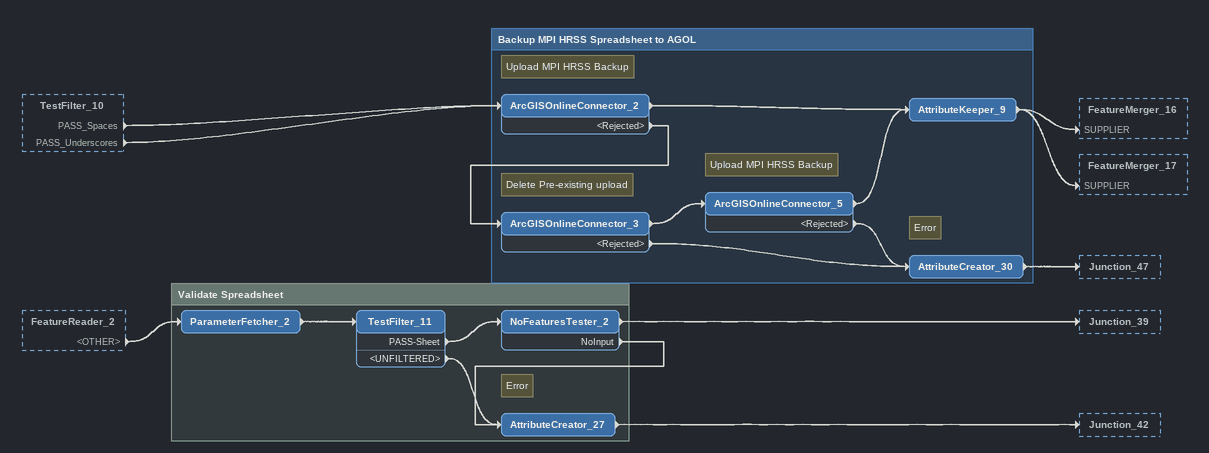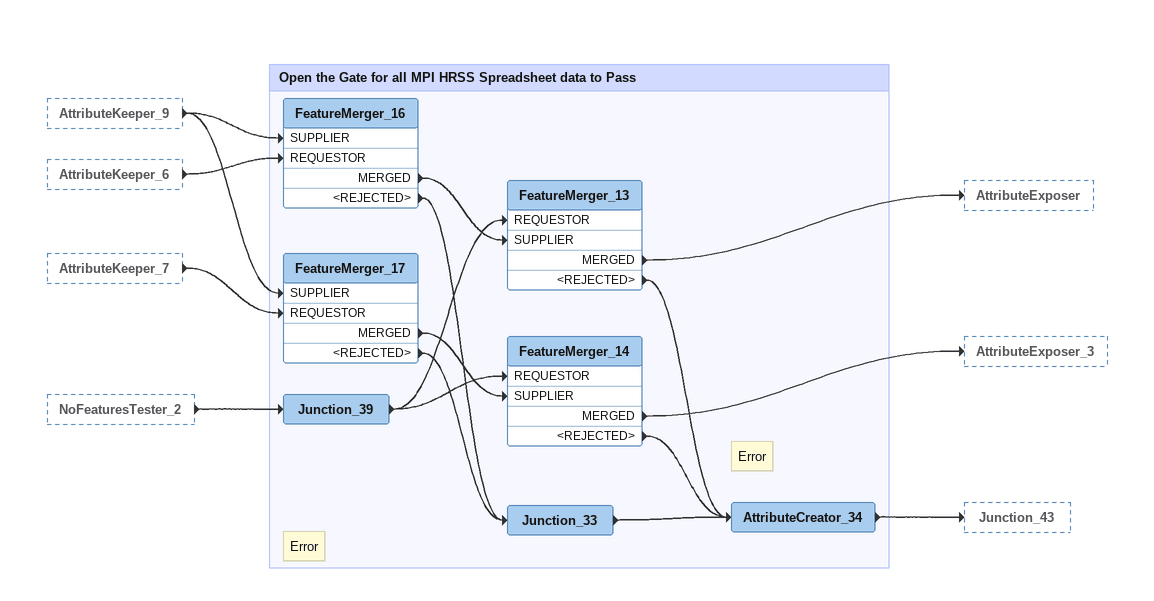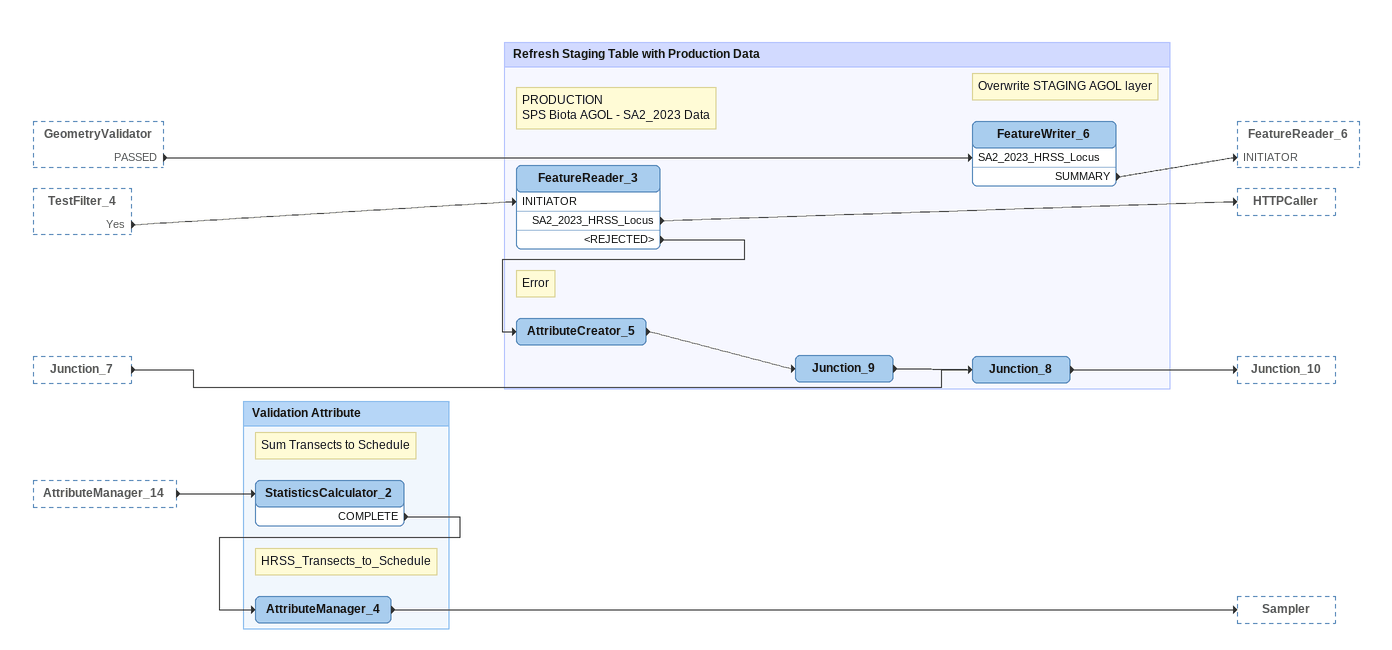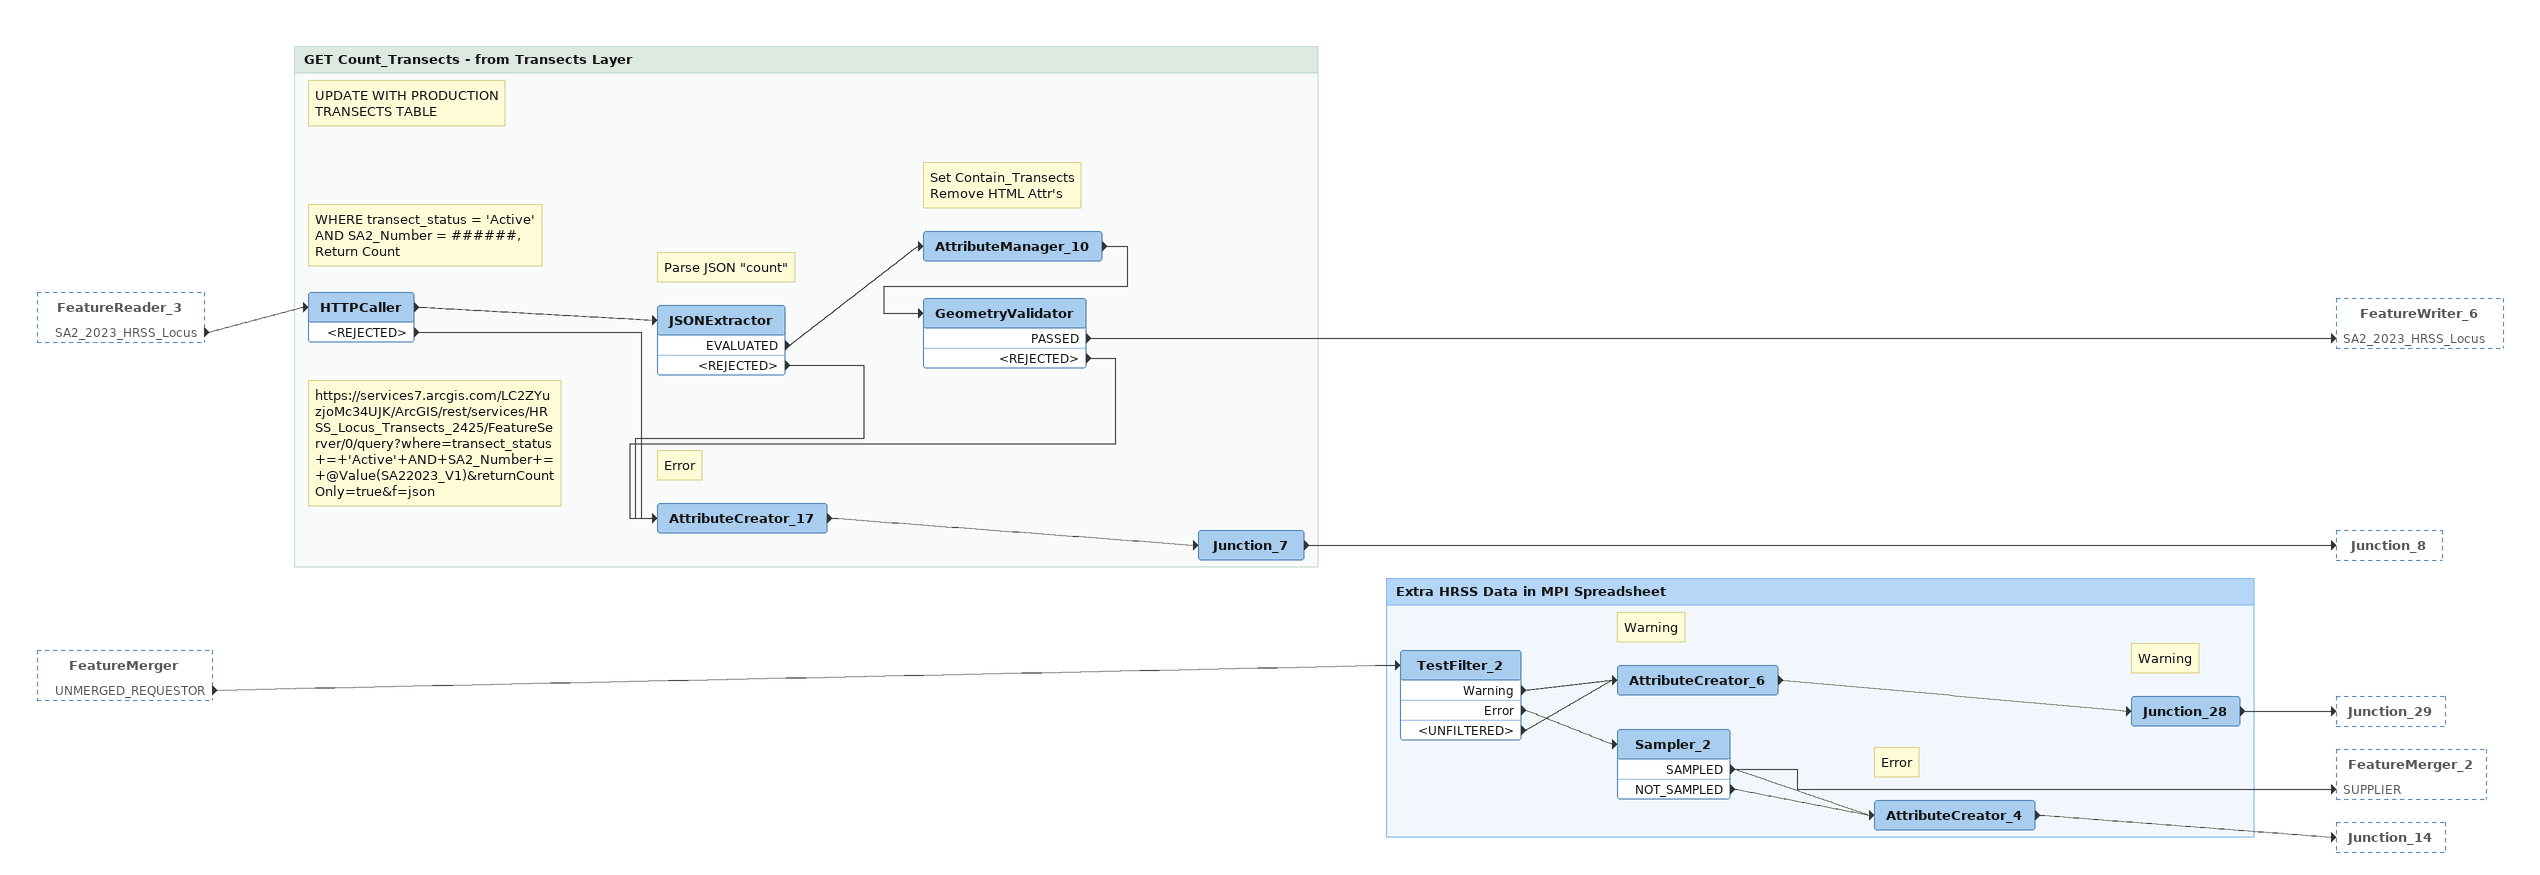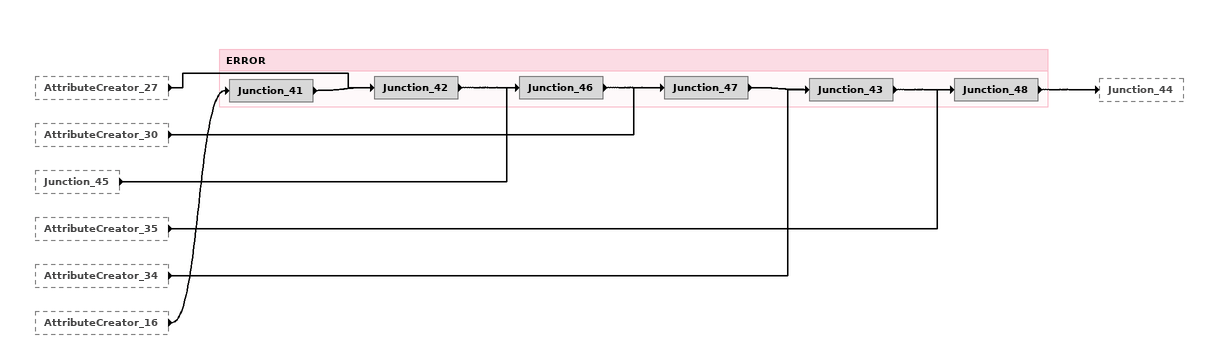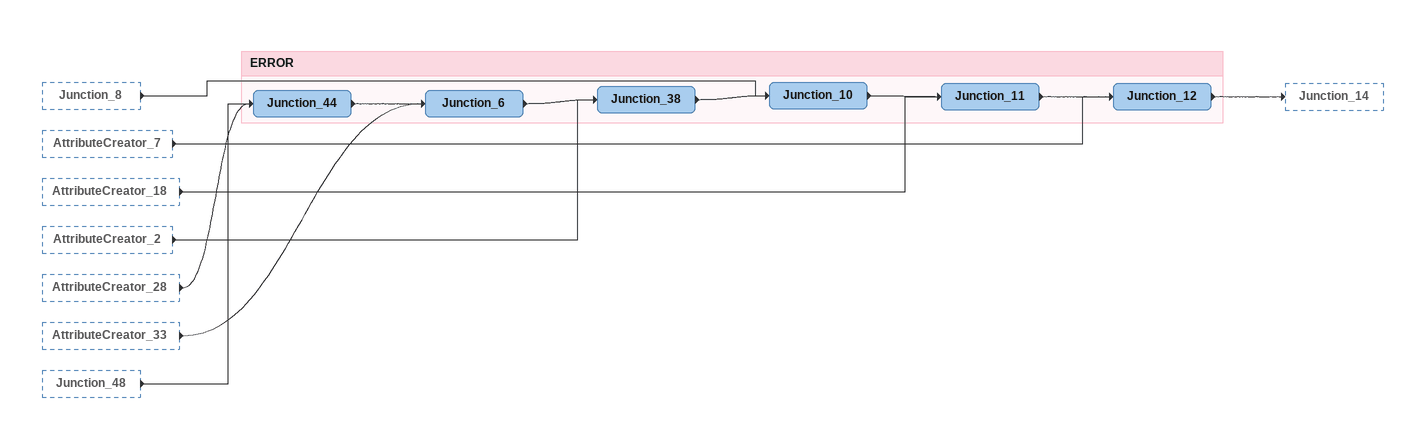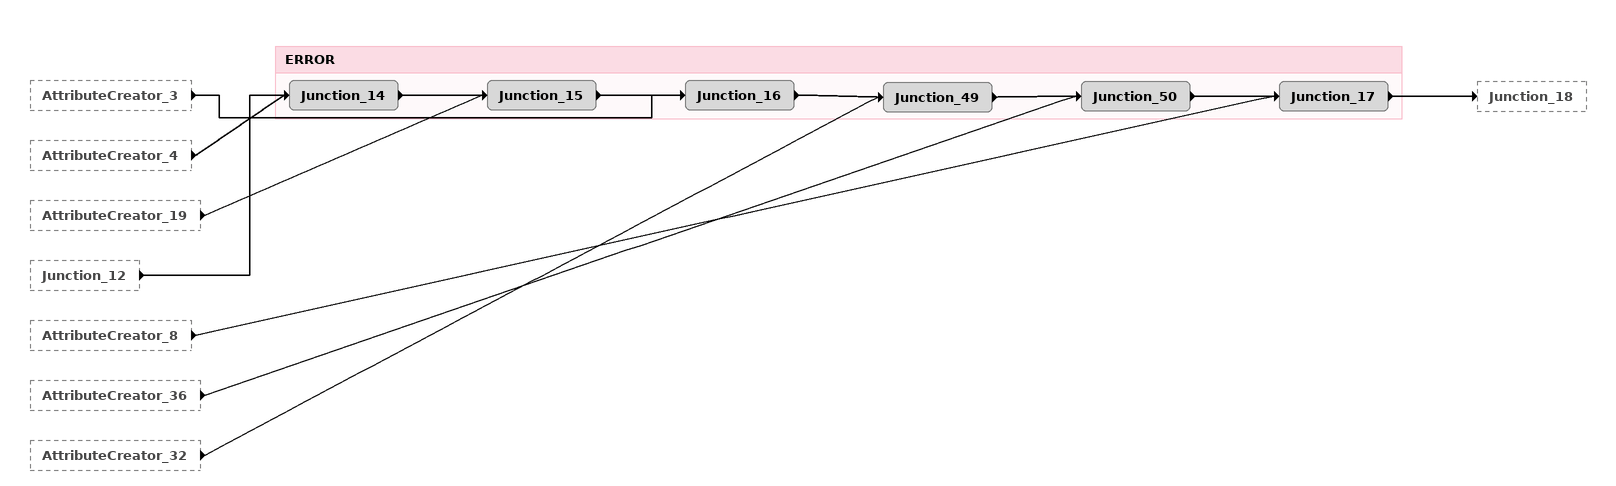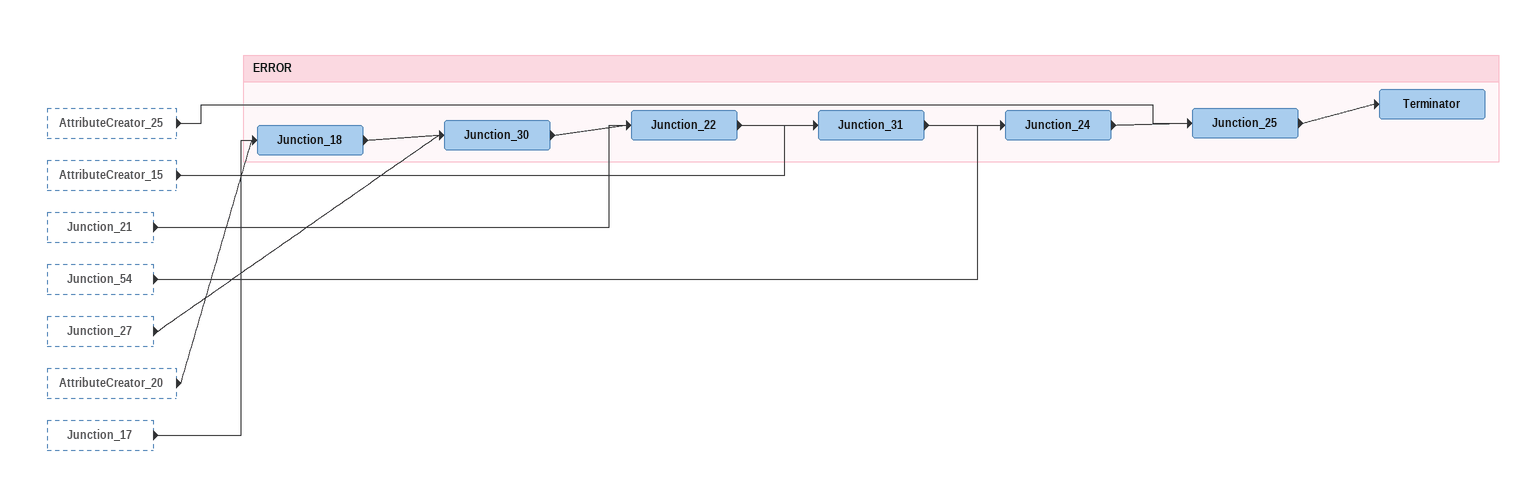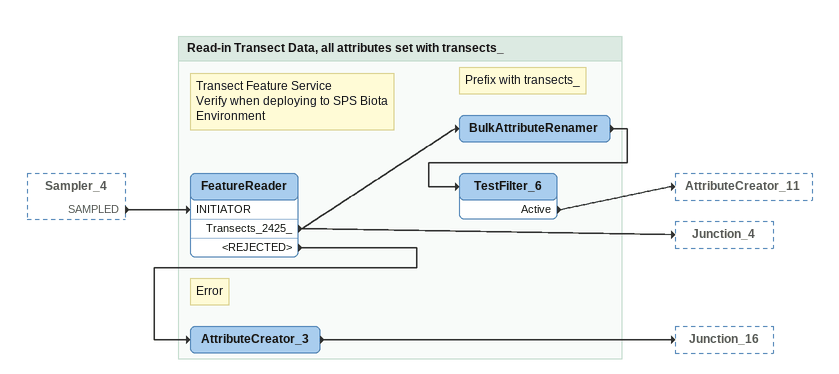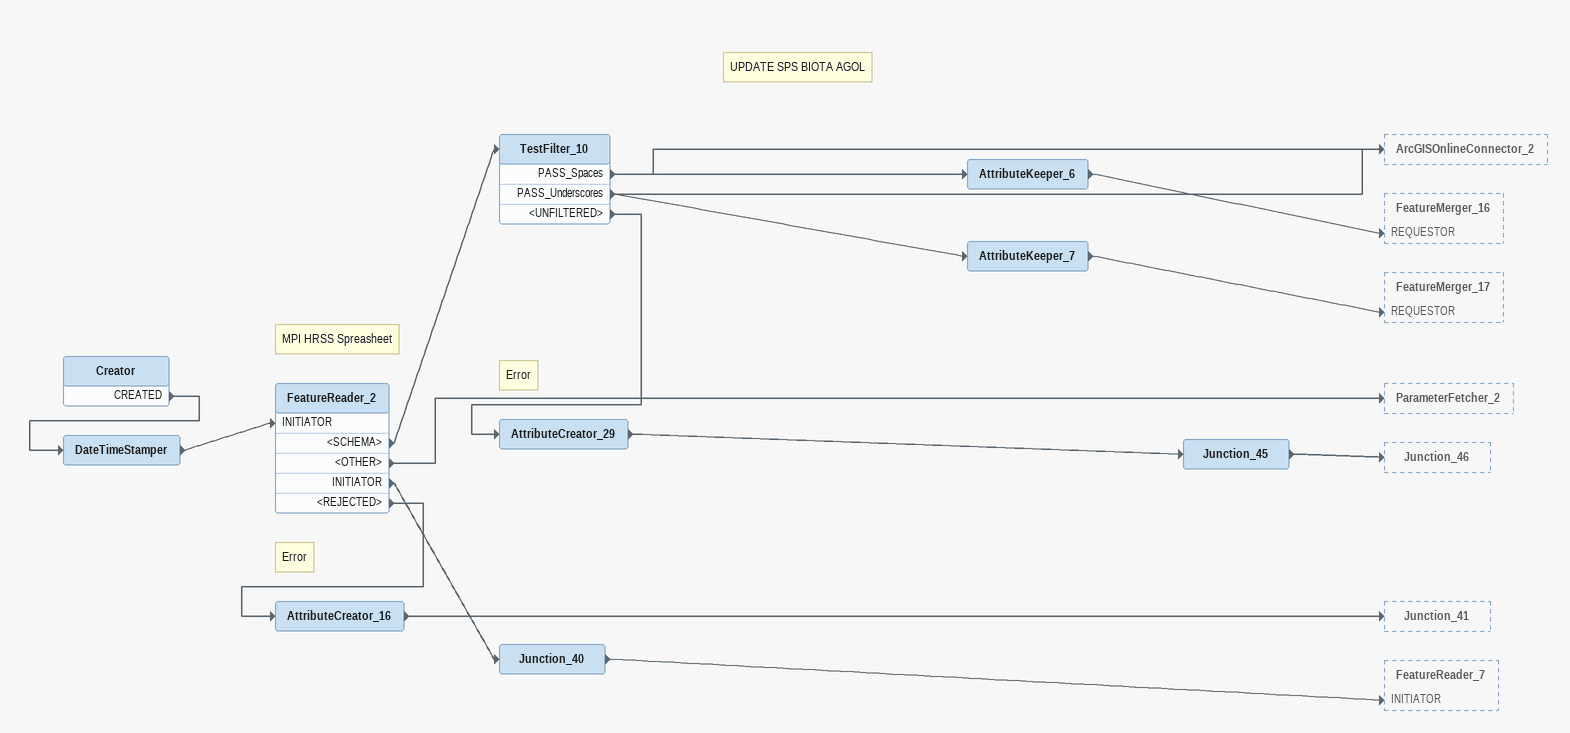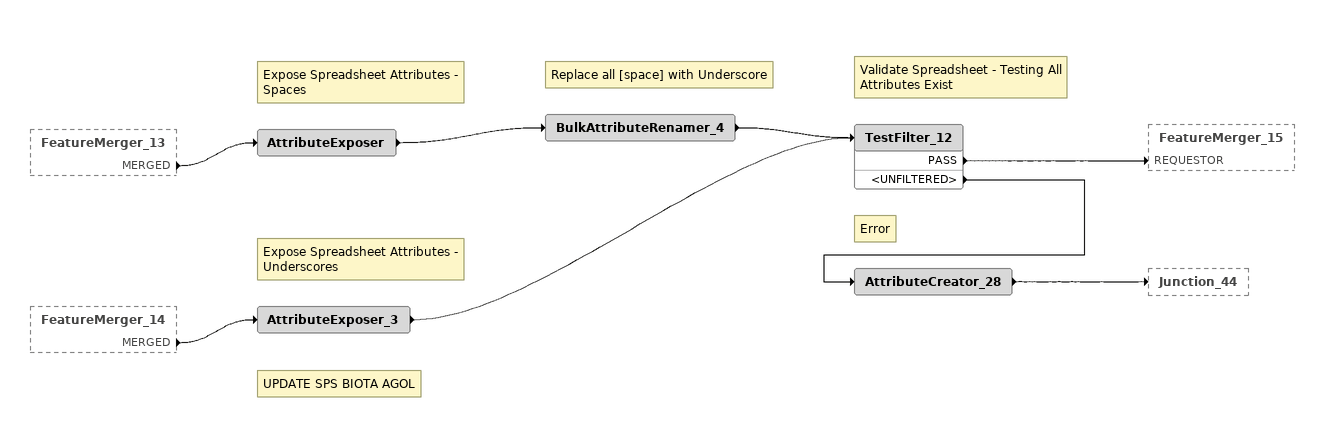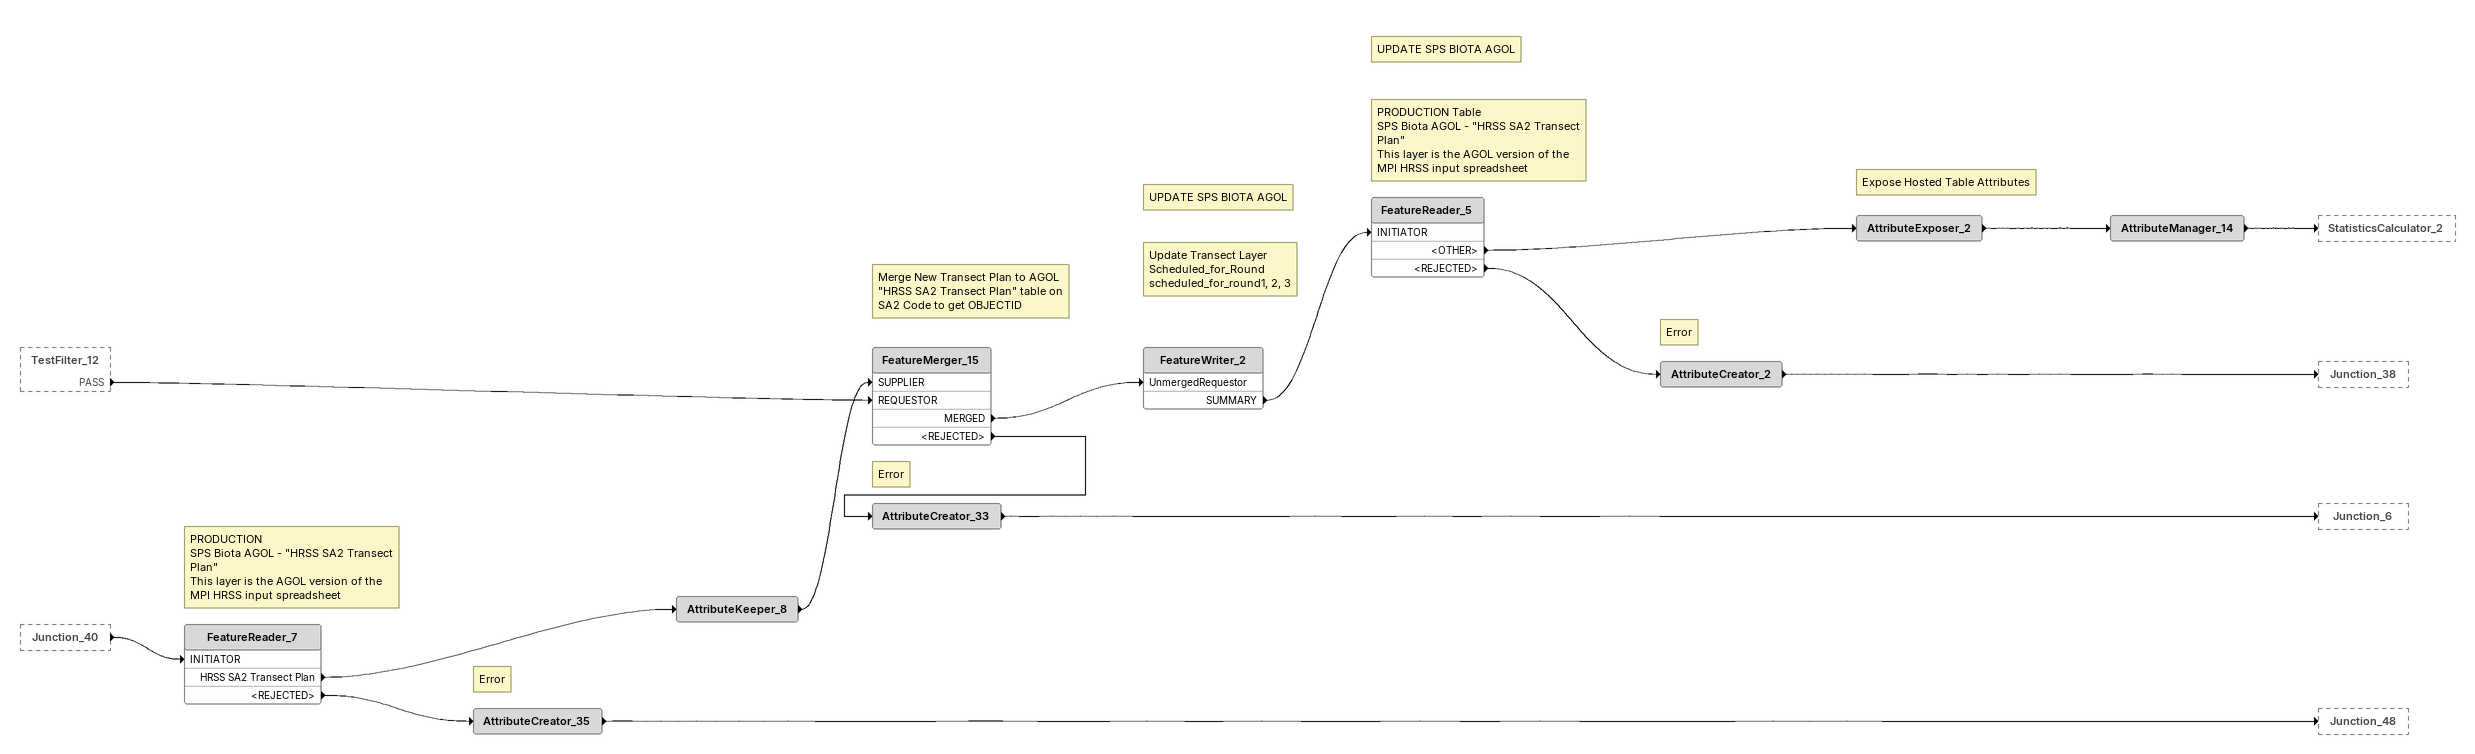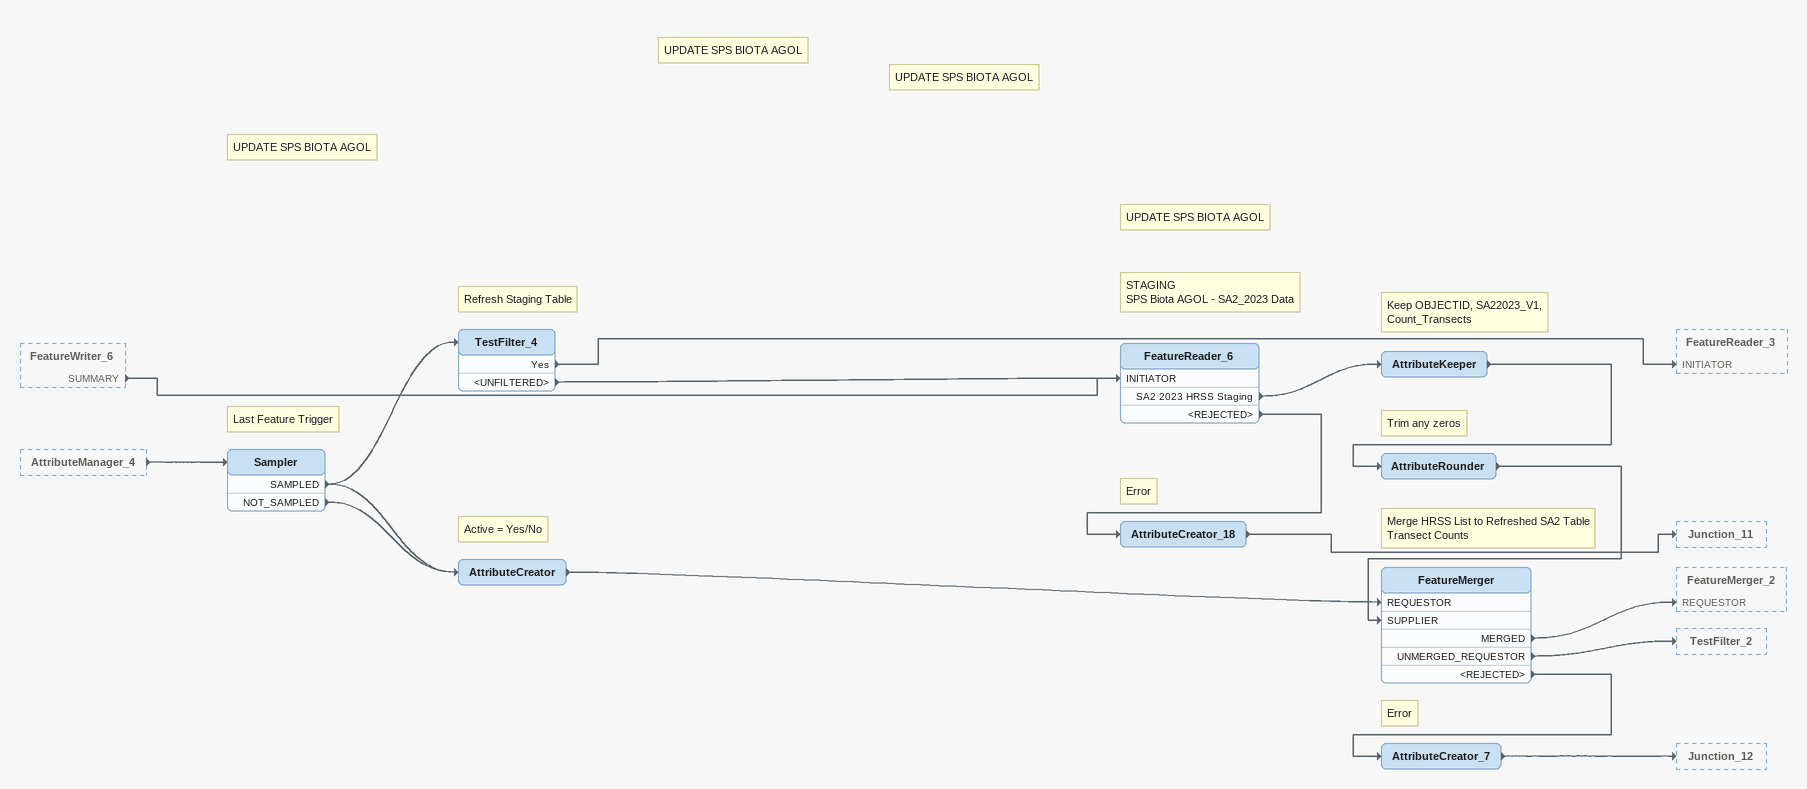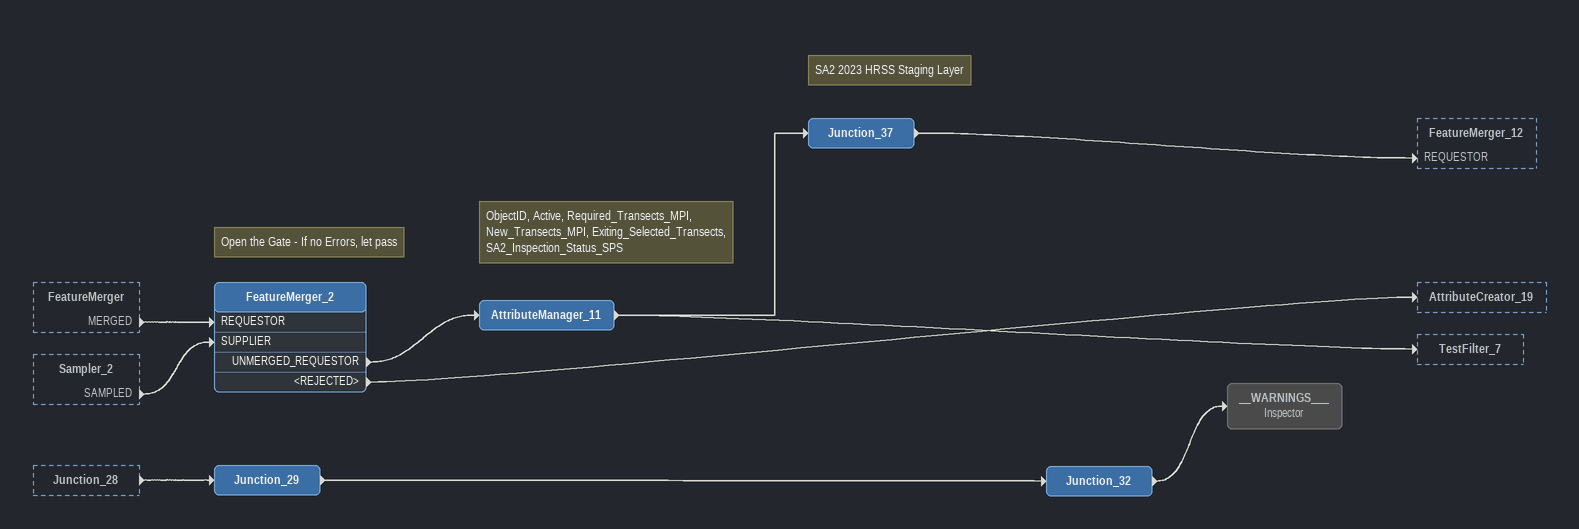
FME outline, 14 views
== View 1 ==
TestFilter_10 [outside]
    PASS_Spaces -> ArcGISOnlineConnector_2
    PASS_Underscores -> ArcGISOnlineConnector_2
FeatureReader_2 [outside]
    <OTHER> -> ParameterFetcher_2

Bookmark: Backup MPI HRSS Spreadsheet to AGOL
Note: Upload MPI HRSS Backup
ArcGISOnlineConnector_2
    -> AttributeKeeper_9
    <Rejected> -> ArcGISOnlineConnector_3
Note: Delete Pre-existing upload
ArcGISOnlineConnector_3
    -> ArcGISOnlineConnector_5
    <Rejected> -> AttributeCreator_30
Note: Upload MPI HRSS Backup
ArcGISOnlineConnector_5
    -> AttributeKeeper_9
    <Rejected> -> AttributeCreator_30
AttributeKeeper_9
    -> FeatureMerger_16 [SUPPLIER]
    -> FeatureMerger_17 [SUPPLIER]
Note: Error
AttributeCreator_30
    -> Junction_47

Bookmark: Validate Spreadsheet
ParameterFetcher_2
    -> TestFilter_11
TestFilter_11
    PASS-Sheet -> NoFeaturesTester_2
    <UNFILTERED> -> AttributeCreator_27
NoFeaturesTester_2
    NoInput -> AttributeCreator_27
    -> Junction_39
Note: Error
AttributeCreator_27
    -> Junction_42

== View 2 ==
AttributeKeeper_9 [outside]
    -> FeatureMerger_16 [SUPPLIER]
    -> FeatureMerger_17 [SUPPLIER]
AttributeKeeper_6 [outside]
    -> FeatureMerger_16 [REQUESTOR]
AttributeKeeper_7 [outside]
    -> FeatureMerger_17 [REQUESTOR]
NoFeaturesTester_2 [outside]
    -> Junction_39

Bookmark: Open the Gate for all MPI HRSS Spreadsheet data to Pass
FeatureMerger_16
    MERGED -> FeatureMerger_13 [SUPPLIER]
    <REJECTED> -> Junction_33
FeatureMerger_17
    MERGED -> FeatureMerger_14 [SUPPLIER]
    <REJECTED> -> Junction_33
Note: Error
Junction_33
    -> AttributeCreator_34
Junction_39
    -> FeatureMerger_13 [REQUESTOR]
    -> FeatureMerger_14 [REQUESTOR]
FeatureMerger_13
    MERGED -> AttributeExposer
    <REJECTED> -> AttributeCreator_34
FeatureMerger_14
    MERGED -> AttributeExposer_3
    <REJECTED> -> AttributeCreator_34
Note: Error
AttributeCreator_34
    -> Junction_43

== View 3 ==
GeometryValidator [outside]
    PASSED -> FeatureWriter_6 [SA2_2023_HRSS_Locus]
TestFilter_4 [outside]
    Yes -> FeatureReader_3 [INITIATOR]
Junction_7 [outside]
    -> Junction_8
AttributeManager_14 [outside]
    -> StatisticsCalculator_2

Bookmark: Validation Attribute
Note: Sum Transects to Schedule
StatisticsCalculator_2
    COMPLETE -> AttributeManager_4
Note: HRSS_Transects_to_Schedule
AttributeManager_4
    -> Sampler

Bookmark: Refresh Staging Table with Production Data
Note: PRODUCTION / SPS Biota AGOL - SA2_2023 Data
FeatureReader_3
    SA2_2023_HRSS_Locus -> HTTPCaller
    <REJECTED> -> AttributeCreator_5
Note: Overwrite STAGING AGOL layer
FeatureWriter_6
    SUMMARY -> FeatureReader_6 [INITIATOR]
Note: Error
AttributeCreator_5
    -> Junction_9
Junction_9
    -> Junction_8
Junction_8
    -> Junction_10

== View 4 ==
FeatureReader_3 [outside]
    SA2_2023_HRSS_Locus -> HTTPCaller
FeatureMerger [outside]
    UNMERGED_REQUESTOR -> TestFilter_2

Bookmark: GET Count_Transects - from Transects Layer
Note: UPDATE WITH PRODUCTION TRANSECTS TABLE
Note: WHERE transect_status = 'Active' AND SA2_Number = ######, Return Count
Note: https://services7.arcgis.com/LC2ZYuzjoMc34UJK/ArcGIS/rest/services/HRSS_Locus_Transects_2425/FeatureServer/0/query?where=transect_status+=+'Active'+AND+SA2_Number+=+@Value(SA22023_V1)&returnCountOnly=true&f=json
HTTPCaller
    -> JSONExtractor
    <REJECTED> -> AttributeCreator_17
Note: Parse JSON "count"
JSONExtractor
    EVALUATED -> AttributeManager_10
    <REJECTED> -> AttributeCreator_17
Note: Set Contain_Transects / Remove HTML Attr's
AttributeManager_10
    -> GeometryValidator
GeometryValidator
    PASSED -> FeatureWriter_6 [SA2_2023_HRSS_Locus]
    <REJECTED> -> AttributeCreator_17
Note: Error
AttributeCreator_17
    -> Junction_7
Junction_7
    -> Junction_8

Bookmark: Extra HRSS Data in MPI Spreadsheet
TestFilter_2
    Warning -> AttributeCreator_6
    Error -> Sampler_2
    <UNFILTERED> -> AttributeCreator_6
Note: Warning
AttributeCreator_6
    -> Junction_28
Note: Warning
Junction_28
    -> Junction_29
Sampler_2
    SAMPLED -> AttributeCreator_4
    SAMPLED -> FeatureMerger_2 [SUPPLIER]
    NOT_SAMPLED -> AttributeCreator_4
Note: Error
AttributeCreator_4
    -> Junction_14

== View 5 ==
AttributeCreator_27 [outside]
    -> Junction_42
AttributeCreator_30 [outside]
    -> Junction_47
Junction_45 [outside]
    -> Junction_46
AttributeCreator_35 [outside]
    -> Junction_48
AttributeCreator_34 [outside]
    -> Junction_43
AttributeCreator_16 [outside]
    -> Junction_41

Bookmark: ERROR
Junction_41
    -> Junction_42
Junction_42
    -> Junction_46
Junction_46
    -> Junction_47
Junction_47
    -> Junction_43
Junction_43
    -> Junction_48
Junction_48
    -> Junction_44

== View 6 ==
Junction_8 [outside]
    -> Junction_10
AttributeCreator_7 [outside]
    -> Junction_12
AttributeCreator_18 [outside]
    -> Junction_11
AttributeCreator_2 [outside]
    -> Junction_38
AttributeCreator_28 [outside]
    -> Junction_44
AttributeCreator_33 [outside]
    -> Junction_6
Junction_48 [outside]
    -> Junction_44

Bookmark: ERROR
Junction_44
    -> Junction_6
Junction_6
    -> Junction_38
Junction_38
    -> Junction_10
Junction_10
    -> Junction_11
Junction_11
    -> Junction_12
Junction_12
    -> Junction_14

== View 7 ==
AttributeCreator_3 [outside]
    -> Junction_16
AttributeCreator_4 [outside]
    -> Junction_14
AttributeCreator_19 [outside]
    -> Junction_15
Junction_12 [outside]
    -> Junction_14
AttributeCreator_8 [outside]
    -> Junction_17
AttributeCreator_36 [outside]
    -> Junction_50
AttributeCreator_32 [outside]
    -> Junction_49

Bookmark: ERROR
Junction_14
    -> Junction_15
Junction_15
    -> Junction_16
Junction_16
    -> Junction_49
Junction_49
    -> Junction_50
Junction_50
    -> Junction_17
Junction_17
    -> Junction_18

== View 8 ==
AttributeCreator_25 [outside]
    -> Junction_25
AttributeCreator_15 [outside]
    -> Junction_31
Junction_21 [outside]
    -> Junction_22
Junction_54 [outside]
    -> Junction_24
Junction_27 [outside]
    -> Junction_30
AttributeCreator_20 [outside]
    -> Junction_18
Junction_17 [outside]
    -> Junction_18

Bookmark: ERROR
Junction_18
    -> Junction_30
Junction_30
    -> Junction_22
Junction_22
    -> Junction_31
Junction_31
    -> Junction_24
Junction_24
    -> Junction_25
Junction_25
    -> Terminator
Terminator

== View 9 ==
Sampler_4 [outside]
    SAMPLED -> FeatureReader [INITIATOR]

Bookmark: Read-in Transect Data, all attributes set with transects_
Note: Transect Feature Service / Verify when deploying to SPS Biota Environment
FeatureReader
    Transects_2425_ -> BulkAttributeRenamer
    Transects_2425_ -> Junction_4
    <REJECTED> -> AttributeCreator_3
Note: Prefix with transects_
BulkAttributeRenamer
    -> TestFilter_6
TestFilter_6
    Active -> AttributeCreator_11
Note: Error
AttributeCreator_3
    -> Junction_16

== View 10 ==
Creator
    CREATED -> DateTimeStamper
DateTimeStamper
    -> FeatureReader_2 [INITIATOR]
Note: MPI HRSS Spreasheet
FeatureReader_2
    <SCHEMA> -> TestFilter_10
    <OTHER> -> ParameterFetcher_2
    INITIATOR -> Junction_40
    <REJECTED> -> AttributeCreator_16
TestFilter_10
    PASS_Spaces -> AttributeKeeper_6
    PASS_Spaces -> ArcGISOnlineConnector_2
    PASS_Underscores -> AttributeKeeper_7
    PASS_Underscores -> ArcGISOnlineConnector_2
    <UNFILTERED> -> AttributeCreator_29
Note: UPDATE SPS BIOTA AGOL
AttributeKeeper_6
    -> FeatureMerger_16 [REQUESTOR]
AttributeKeeper_7
    -> FeatureMerger_17 [REQUESTOR]
Note: Error
AttributeCreator_29
    -> Junction_45
Junction_45
    -> Junction_46
Note: Error
AttributeCreator_16
    -> Junction_41
Junction_40
    -> FeatureReader_7 [INITIATOR]

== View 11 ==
FeatureMerger_13 [outside]
    MERGED -> AttributeExposer
FeatureMerger_14 [outside]
    MERGED -> AttributeExposer_3
Note: Expose Spreadsheet Attributes - Spaces
AttributeExposer
    -> BulkAttributeRenamer_4
Note: Replace all [space] with Underscore
BulkAttributeRenamer_4
    -> TestFilter_12
Note: Expose Spreadsheet Attributes - Underscores
Note: UPDATE SPS BIOTA AGOL
AttributeExposer_3
    -> TestFilter_12
Note: Validate Spreadsheet - Testing All Attributes Exist
TestFilter_12
    PASS -> FeatureMerger_15 [REQUESTOR]
    <UNFILTERED> -> AttributeCreator_28
Note: Error
AttributeCreator_28
    -> Junction_44

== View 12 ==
TestFilter_12 [outside]
    PASS -> FeatureMerger_15 [REQUESTOR]
Junction_40 [outside]
    -> FeatureReader_7 [INITIATOR]
Note: PRODUCTION / SPS Biota AGOL - "HRSS SA2 Transect Plan" / This layer is the AGOL version of the MPI HRSS input spreadsheet
FeatureReader_7
    HRSS SA2 Transect Plan -> AttributeKeeper_8
    <REJECTED> -> AttributeCreator_35
AttributeKeeper_8
    -> FeatureMerger_15 [SUPPLIER]
Note: Merge New Transect Plan to AGOL "HRSS SA2 Transect Plan" table on SA2 Code to get OBJECTID
FeatureMerger_15
    MERGED -> FeatureWriter_2 [UnmergedRequestor]
    <REJECTED> -> AttributeCreator_33
Note: UPDATE SPS BIOTA AGOL
Note: Update Transect Layer / Scheduled_for_Round scheduled_for_round1, 2, 3
FeatureWriter_2
    SUMMARY -> FeatureReader_5 [INITIATOR]
Note: UPDATE SPS BIOTA AGOL
Note: PRODUCTION Table / SPS Biota AGOL - "HRSS SA2 Transect Plan" / This layer is the AGOL version of the MPI HRSS input spreadsheet
FeatureReader_5
    <OTHER> -> AttributeExposer_2
    <REJECTED> -> AttributeCreator_2
Note: Expose Hosted Table Attributes
AttributeExposer_2
    -> AttributeManager_14
AttributeManager_14
    -> StatisticsCalculator_2
Note: Error
AttributeCreator_2
    -> Junction_38
Note: Error
AttributeCreator_33
    -> Junction_6
Note: Error
AttributeCreator_35
    -> Junction_48

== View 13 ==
FeatureWriter_6 [outside]
    SUMMARY -> FeatureReader_6 [INITIATOR]
AttributeManager_4 [outside]
    -> Sampler
Note: Last Feature Trigger
Sampler
    SAMPLED -> AttributeCreator
    SAMPLED -> TestFilter_4
    NOT_SAMPLED -> AttributeCreator
Note: UPDATE SPS BIOTA AGOL
Note: Refresh Staging Table
Note: UPDATE SPS BIOTA AGOL
TestFilter_4
    Yes -> FeatureReader_3 [INITIATOR]
    <UNFILTERED> -> FeatureReader_6 [INITIATOR]
Note: UPDATE SPS BIOTA AGOL
Note: UPDATE SPS BIOTA AGOL
Note: STAGING / SPS Biota AGOL - SA2_2023 Data
FeatureReader_6
    SA2 2023 HRSS Staging -> AttributeKeeper
    <REJECTED> -> AttributeCreator_18
Note: Keep OBJECTID, SA22023_V1, Count_Transects
AttributeKeeper
    -> AttributeRounder
Note: Trim any zeros
AttributeRounder
    -> FeatureMerger [SUPPLIER]
Note: Error
AttributeCreator_18
    -> Junction_11
Note: Active = Yes/No
AttributeCreator
    -> FeatureMerger [REQUESTOR]
Note: Merge HRSS List to Refreshed SA2 Table Transect Counts
FeatureMerger
    MERGED -> FeatureMerger_2 [REQUESTOR]
    UNMERGED_REQUESTOR -> TestFilter_2
    <REJECTED> -> AttributeCreator_7
Note: Error
AttributeCreator_7
    -> Junction_12

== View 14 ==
FeatureMerger [outside]
    MERGED -> FeatureMerger_2 [REQUESTOR]
Sampler_2 [outside]
    SAMPLED -> FeatureMerger_2 [SUPPLIER]
Junction_28 [outside]
    -> Junction_29
Junction_29
    -> Junction_32
Junction_32
    -> __WARNINGS___
__WARNINGS___: Inspector [off]
Note: Open the Gate - If no Errors, let pass
FeatureMerger_2
    UNMERGED_REQUESTOR -> AttributeManager_11
    <REJECTED> -> AttributeCreator_19
Note: ObjectID, Active, Required_Transects_MPI, New_Transects_MPI, Exiting_Selected_Transects, SA2_Inspection_Status_SPS
AttributeManager_11
    -> Junction_37
    -> TestFilter_7
Note: SA2 2023 HRSS Staging Layer
Junction_37
    -> FeatureMerger_12 [REQUESTOR]
